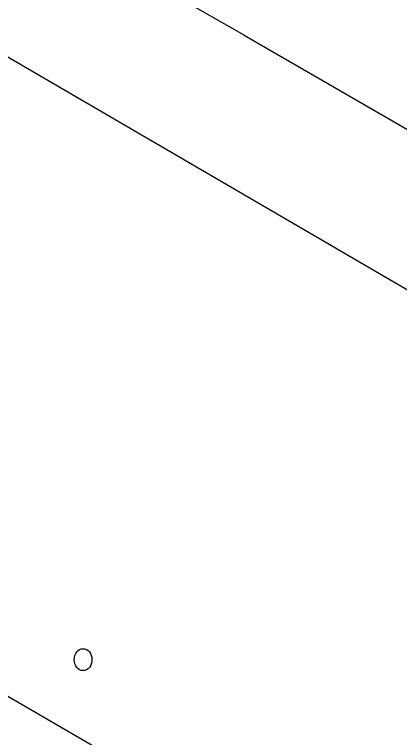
# Model space of a CAD drawing. Extents: x -1392 to 5791, y -3809 to 1722.
# Drawn here: x 4929 to 4985.1, y -2951.1 to -2845.8 of the extents above; entities that cross this region are included whole.
import ezdxf

# ---------------------------------------------------------------- set-up
doc = ezdxf.new("R2010")
doc.units = 0
doc.header["$MEASUREMENT"] = 0
for name, color, linetype, lineweight in [('G-ANNO-TTLB', 7, 'Continuous', 0), ('TYVEK', 7, 'Continuous', 0), ('WALL SCRATCH', 7, 'Continuous', 0)]:
    doc.layers.add(name, color=color, linetype=linetype, lineweight=lineweight)

msp = doc.modelspace()

# ---------------------------------------------------------------- hatches: boundary and pattern name
at = {"layer": 'G-ANNO-TTLB', "true_color": 0xff00ff, "transparency": 33554687}
h = msp.add_hatch(color=6, dxfattribs=at)
edge = h.paths.add_edge_path()
edge.add_spline(control_points=[(5472, -3692.6), (5472, -3692.6), (2542.48, -3692.6), (2542.48, -3692.6), (2542.48, -3692.6), (2542.48, -1235.6), (2542.48, -1235.6), (2542.48, -1235.6), (5472, -1235.6), (5472, -1235.6), (5472, -1235.6), (5472, -3692.6), (5472, -3692.6)], knot_values=[0, 0, 0, 0, 1, 1, 1, 2, 2, 2, 3, 3, 3, 4, 4, 4, 4], degree=3, periodic=0)
edge = h.paths.add_edge_path()
edge.add_spline(control_points=[(2551.48, -1244.6), (2551.48, -1244.6), (2551.48, -3683.6), (2551.48, -3683.6), (2551.48, -3683.6), (5463, -3683.6), (5463, -3683.6), (5463, -3683.6), (5463, -1244.6), (5463, -1244.6), (5463, -1244.6), (2551.48, -1244.6), (2551.48, -1244.6)], knot_values=[0, 0, 0, 0, 1, 1, 1, 2, 2, 2, 3, 3, 3, 4, 4, 4, 4], degree=3, periodic=0)
edge.add_line((2551.48, -1244.6), (2551.48, -1244.6))

# ---------------------------------------------------------------- linework, layer by layer
at = {"layer": 'G-ANNO-TTLB'}
for points in [[(5472, -3692.6), (5472, -3692.6), (2542.48, -3692.6), (2542.48, -3692.6), (2542.48, -3692.6), (2542.48, -1235.6), (2542.48, -1235.6), (2542.48, -1235.6), (5472, -1235.6), (5472, -1235.6), (5472, -1235.6), (5472, -3692.6), (5472, -3692.6)], [(2551.48, -1244.6), (2551.48, -1244.6), (2551.48, -3683.6), (2551.48, -3683.6), (2551.48, -3683.6), (5463, -3683.6), (5463, -3683.6), (5463, -3683.6), (5463, -1244.6), (5463, -1244.6), (5463, -1244.6), (2551.48, -1244.6), (2551.48, -1244.6)]]:
    msp.add_open_spline(points, degree=3, knots=[0, 0, 0, 0, 1, 1, 1, 2, 2, 2, 3, 3, 3, 4, 4, 4, 4], dxfattribs=at)
at = {"layer": 'TYVEK', "color": 4, "lineweight": 25, "true_color": 0x00ffff}
for q in [(4931.37, -2830.89), (4996.82, -2868.77)]:
    msp.add_line((4962.38, -2848.82), q, dxfattribs=at)
at = {"layer": 'WALL SCRATCH', "color": 18, "lineweight": 25, "true_color": 0x000000}
msp.add_line((4905.92, -2839.09), (5075.21, -2937.83), dxfattribs=at)
at = {"layer": 'WALL SCRATCH', "color": 2, "lineweight": 25, "true_color": 0xffff00}
msp.add_line((4849.02, -2899.24), (5117.81, -3054.85), dxfattribs=at)
at = {"layer": 'WALL SCRATCH', "color": 1, "lineweight": 25, "true_color": 0xff0000}
msp.add_lwpolyline([(4942.77, -2855.92)], dxfattribs=at)
at = {"layer": 'WALL SCRATCH', "color": 252, "lineweight": 25, "true_color": 0x848484}
msp.add_ellipse((4938.98, -2939.66), major_axis=(0, 1.59), ratio=0.812499, dxfattribs=at)
msp.add_ellipse((4938.98, -2939.66), major_axis=(0, 1.59), ratio=0.812499, dxfattribs=at)

doc.saveas('drawing.dxf')
